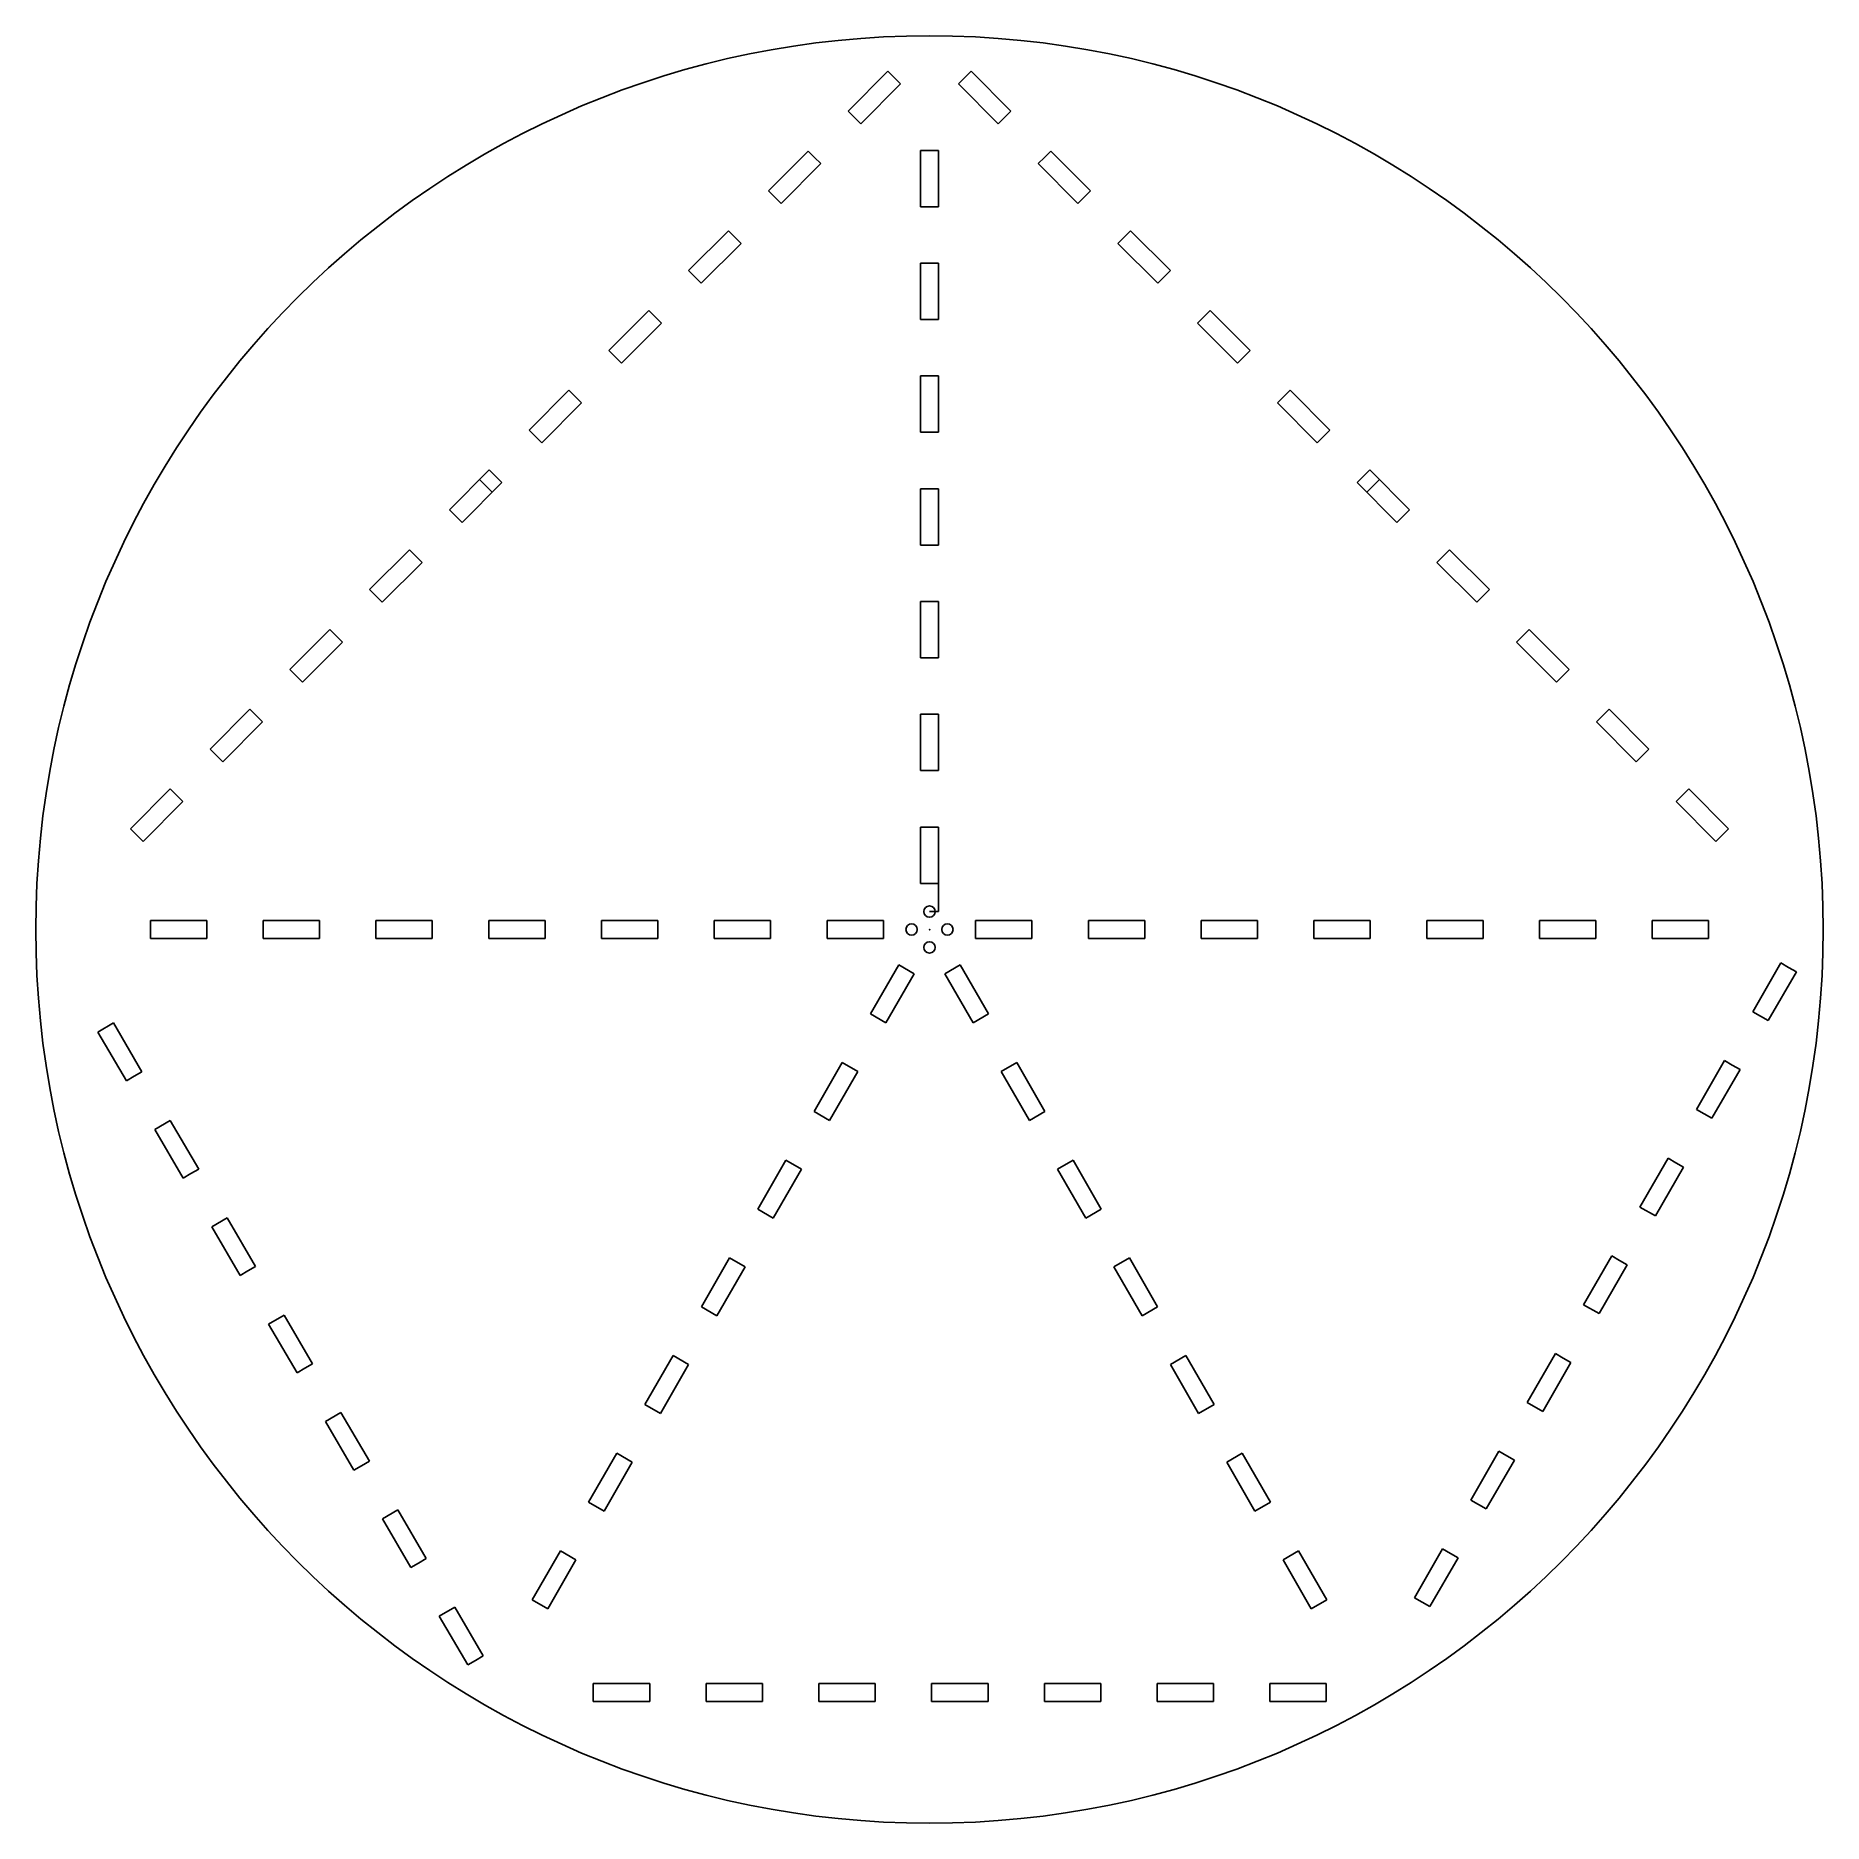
# Model space of a CAD drawing. Header units: millimetres. Extents: x -317 to 317, y -317 to 317.
import ezdxf

# ---------------------------------------------------------------- set-up
doc = ezdxf.new("R2010")
doc.units = ezdxf.units.MM
doc.header["$PDSIZE"] = -1

msp = doc.modelspace()

# ---------------------------------------------------------------- linework, layer by layer
at = {"color": 1, "linetype": 'Continuous'}
for p, q in [((-28.88, 290.26), (-14.74, 304.4)), ((-14.74, 304.4), (-12.49, 302.16)), ((14.74, 304.4), (12.49, 302.16)), ((28.88, 290.26), (14.74, 304.4)), ((-10.25, 299.91), (-24.39, 285.77)), ((-12.49, 302.16), (-10.25, 299.91)), ((12.49, 302.16), (10.25, 299.91)), ((10.25, 299.91), (24.39, 285.77)), ((-24.39, 285.77), (-28.88, 290.26)), ((24.39, 285.77), (28.88, 290.26)), ((-57.16, 261.98), (-43.02, 276.12)), ((-43.02, 276.12), (-40.78, 273.87)), ((-40.78, 273.87), (-38.53, 271.63)), ((-3.18, 256.35), (-3.18, 276.35)), ((-3.18, 276.35), (3.17, 276.35)), ((3.17, 276.35), (3.17, 256.35)), ((40.78, 273.87), (38.53, 271.63)), ((43.02, 276.12), (40.78, 273.87)), ((57.16, 261.98), (43.02, 276.12)), ((-38.53, 271.63), (-52.67, 257.49)), ((38.53, 271.63), (52.67, 257.49)), ((-52.67, 257.49), (-57.16, 261.98)), ((52.67, 257.49), (57.16, 261.98)), ((3.17, 256.35), (-3.18, 256.35)), ((-85.45, 233.69), (-71.3, 247.83)), ((-71.3, 247.83), (-69.06, 245.59)), ((71.3, 247.83), (69.06, 245.59)), ((85.45, 233.69), (71.3, 247.83)), ((-66.81, 243.34), (-80.96, 229.2)), ((-69.06, 245.59), (-66.81, 243.34)), ((69.06, 245.59), (66.81, 243.34)), ((66.81, 243.34), (80.96, 229.2)), ((-3.18, 216.35), (-3.18, 236.35)), ((-3.18, 236.35), (3.17, 236.35)), ((3.17, 236.35), (3.17, 216.35)), ((-80.96, 229.2), (-85.45, 233.69)), ((80.96, 229.2), (85.45, 233.69)), ((-113.73, 205.41), (-99.59, 219.55)), ((-99.59, 219.55), (-97.34, 217.31)), ((-97.34, 217.31), (-95.1, 215.06)), ((3.17, 216.35), (-3.18, 216.35)), ((97.34, 217.31), (95.1, 215.06)), ((99.59, 219.55), (97.34, 217.31)), ((113.73, 205.41), (99.59, 219.55)), ((-95.1, 215.06), (-109.24, 200.92)), ((95.1, 215.06), (109.24, 200.92)), ((-109.24, 200.92), (-113.73, 205.41)), ((109.24, 200.92), (113.73, 205.41)), ((-142.02, 177.12), (-127.87, 191.27)), ((-127.87, 191.27), (-125.63, 189.02)), ((-3.18, 176.35), (-3.18, 196.35)), ((-3.18, 196.35), (3.17, 196.35)), ((3.17, 196.35), (3.17, 176.35)), ((127.87, 191.27), (125.63, 189.02)), ((142.02, 177.12), (127.87, 191.27)), ((-123.38, 186.78), (-137.53, 172.63)), ((-125.63, 189.02), (-123.38, 186.78)), ((125.63, 189.02), (123.38, 186.78)), ((123.38, 186.78), (137.53, 172.63)), ((-137.53, 172.63), (-142.02, 177.12)), ((3.17, 176.35), (-3.18, 176.35)), ((137.53, 172.63), (142.02, 177.12)), ((-170.3, 148.84), (-156.16, 162.98)), ((-155.08, 155.08), (-159.57, 159.57)), ((-156.16, 162.98), (-153.91, 160.74)), ((-153.91, 160.74), (-151.67, 158.49)), ((153.91, 160.74), (151.67, 158.49)), ((156.16, 162.98), (153.91, 160.74)), ((155.08, 155.08), (159.57, 159.57)), ((170.3, 148.84), (156.16, 162.98)), ((-151.67, 158.49), (-165.81, 144.35)), ((-3.18, 136.35), (-3.18, 156.35)), ((-3.18, 156.35), (3.17, 156.35)), ((3.17, 156.35), (3.17, 136.35)), ((151.67, 158.49), (165.81, 144.35)), ((-165.81, 144.35), (-170.3, 148.84)), ((165.81, 144.35), (170.3, 148.84)), ((-198.58, 120.56), (-184.44, 134.7)), ((-184.44, 134.7), (-182.2, 132.45)), ((3.17, 136.35), (-3.18, 136.35)), ((184.44, 134.7), (182.2, 132.45)), ((198.58, 120.56), (184.44, 134.7)), ((-179.95, 130.21), (-194.09, 116.07)), ((-182.2, 132.45), (-179.95, 130.21)), ((182.2, 132.45), (179.95, 130.21)), ((179.95, 130.21), (194.09, 116.07)), ((-194.09, 116.07), (-198.58, 120.56)), ((194.09, 116.07), (198.58, 120.56)), ((-3.18, 96.35), (-3.18, 116.35)), ((-3.18, 116.35), (3.17, 116.35)), ((3.17, 116.35), (3.17, 96.35)), ((-226.87, 92.27), (-212.73, 106.41)), ((-208.24, 101.92), (-222.38, 87.78)), ((-212.73, 106.41), (-210.48, 104.17)), ((-210.48, 104.17), (-208.24, 101.92)), ((210.48, 104.17), (208.24, 101.92)), ((208.24, 101.92), (222.38, 87.78)), ((212.73, 106.41), (210.48, 104.17)), ((226.87, 92.27), (212.73, 106.41)), ((3.17, 96.35), (-3.18, 96.35)), ((-222.38, 87.78), (-226.87, 92.27)), ((222.38, 87.78), (226.87, 92.27)), ((-255.15, 63.99), (-241.01, 78.13)), ((-241.01, 78.13), (-238.77, 75.88)), ((-3.18, 56.35), (-3.18, 76.35)), ((-3.18, 76.35), (3.17, 76.35)), ((3.17, 76.35), (3.17, 56.35)), ((241.01, 78.13), (238.77, 75.88)), ((255.15, 63.99), (241.01, 78.13)), ((-236.52, 73.64), (-250.66, 59.5)), ((-238.77, 75.88), (-236.52, 73.64)), ((238.77, 75.88), (236.52, 73.64)), ((236.52, 73.64), (250.66, 59.5)), ((-250.66, 59.5), (-255.15, 63.99)), ((250.66, 59.5), (255.15, 63.99)), ((3.17, 56.35), (-3.18, 56.35)), ((-283.44, 35.7), (-269.29, 49.84)), ((-264.8, 45.35), (-278.95, 31.21)), ((-269.29, 49.84), (-267.05, 47.6)), ((-267.05, 47.6), (-264.8, 45.35)), ((267.05, 47.6), (264.8, 45.35)), ((264.8, 45.35), (278.95, 31.21)), ((269.29, 49.84), (267.05, 47.6)), ((283.44, 35.7), (269.29, 49.84)), ((-278.95, 31.21), (-283.44, 35.7)), ((-3.18, 16.35), (-3.18, 36.35)), ((-3.18, 36.35), (3.17, 36.35)), ((3.17, 36.35), (3.17, 16.35)), ((278.95, 31.21), (283.44, 35.7)), ((3.17, 16.35), (-3.18, 16.35)), ((3.17, 6.35), (3.17, 16.35)), ((0, 6.35), (3.17, 6.35)), ((-276.35, -3.18), (-276.35, 3.17)), ((-276.35, 3.17), (-256.35, 3.17)), ((-256.35, 3.17), (-256.35, -3.18)), ((-236.35, -3.18), (-236.35, 3.17)), ((-236.35, 3.17), (-216.35, 3.17)), ((-216.35, 3.17), (-216.35, -3.18)), ((-196.35, -3.18), (-196.35, 3.17)), ((-196.35, 3.17), (-176.35, 3.17)), ((-176.35, 3.17), (-176.35, -3.18)), ((-156.35, -3.18), (-156.35, 3.17)), ((-156.35, 3.17), (-136.35, 3.17)), ((-136.35, 3.17), (-136.35, -3.18)), ((-116.35, -3.18), (-116.35, 3.17)), ((-116.35, 3.17), (-96.35, 3.17)), ((-96.35, 3.17), (-96.35, -3.18)), ((-76.35, -3.18), (-76.35, 3.17)), ((-76.35, 3.17), (-56.35, 3.17)), ((-56.35, 3.17), (-56.35, -3.18)), ((-36.35, -3.18), (-36.35, 3.17)), ((-36.35, 3.17), (-16.35, 3.17)), ((-16.35, 3.17), (-16.35, -3.18)), ((16.35, -3.18), (16.35, 3.17)), ((16.35, 3.17), (36.35, 3.17)), ((16.35, -3.18), (16.35, 3.17)), ((16.35, 3.17), (36.35, 3.17)), ((36.35, 3.17), (36.35, -3.18)), ((36.35, 3.17), (36.35, -3.18)), ((56.35, -3.18), (56.35, 3.17)), ((56.35, 3.17), (76.35, 3.17)), ((56.35, -3.18), (56.35, 3.17)), ((56.35, 3.17), (76.35, 3.17)), ((76.35, 3.17), (76.35, -3.18)), ((76.35, 3.17), (76.35, -3.18)), ((96.35, -3.18), (96.35, 3.17)), ((96.35, 3.17), (116.35, 3.17)), ((96.35, -3.18), (96.35, 3.17)), ((96.35, 3.17), (116.35, 3.17)), ((116.35, 3.17), (116.35, -3.18)), ((116.35, 3.17), (116.35, -3.18)), ((136.35, -3.18), (136.35, 3.17)), ((136.35, 3.17), (156.35, 3.17)), ((136.35, -3.18), (136.35, 3.17)), ((136.35, 3.17), (156.35, 3.17)), ((156.35, 3.17), (156.35, -3.18)), ((156.35, 3.17), (156.35, -3.18)), ((176.35, -3.18), (176.35, 3.17)), ((176.35, 3.17), (196.35, 3.17)), ((176.35, -3.18), (176.35, 3.17)), ((176.35, 3.17), (196.35, 3.17)), ((196.35, 3.17), (196.35, -3.18)), ((196.35, 3.17), (196.35, -3.18)), ((216.35, -3.18), (216.35, 3.17)), ((216.35, 3.17), (236.35, 3.17)), ((216.35, -3.18), (216.35, 3.17)), ((216.35, 3.17), (236.35, 3.17)), ((236.35, 3.17), (236.35, -3.18)), ((236.35, 3.17), (236.35, -3.18)), ((256.35, -3.18), (256.35, 3.17)), ((256.35, 3.17), (276.35, 3.17)), ((256.35, -3.18), (256.35, 3.17)), ((256.35, 3.17), (276.35, 3.17)), ((276.35, 3.17), (276.35, -3.18)), ((276.35, 3.17), (276.35, -3.18)), ((-256.35, -3.18), (-276.35, -3.18)), ((-216.35, -3.18), (-236.35, -3.18)), ((-176.35, -3.18), (-196.35, -3.18)), ((-136.35, -3.18), (-156.35, -3.18)), ((-96.35, -3.18), (-116.35, -3.18)), ((-56.35, -3.18), (-76.35, -3.18)), ((-16.35, -3.18), (-36.35, -3.18)), ((36.35, -3.18), (16.35, -3.18)), ((36.35, -3.18), (16.35, -3.18)), ((76.35, -3.18), (56.35, -3.18)), ((76.35, -3.18), (56.35, -3.18)), ((116.35, -3.18), (96.35, -3.18)), ((116.35, -3.18), (96.35, -3.18)), ((156.35, -3.18), (136.35, -3.18)), ((156.35, -3.18), (136.35, -3.18)), ((196.35, -3.18), (176.35, -3.18)), ((196.35, -3.18), (176.35, -3.18)), ((236.35, -3.18), (216.35, -3.18)), ((236.35, -3.18), (216.35, -3.18)), ((276.35, -3.18), (256.35, -3.18)), ((276.35, -3.18), (256.35, -3.18)), ((-20.92, -29.89), (-10.92, -12.57)), ((-10.92, -12.57), (-5.43, -15.75)), ((5.43, -15.75), (10.92, -12.57)), ((10.92, -12.57), (20.92, -29.89)), ((291.99, -29.16), (301.98, -11.84)), ((301.98, -11.84), (304.73, -13.42)), ((-5.43, -15.75), (-15.43, -33.07)), ((15.43, -33.07), (5.43, -15.75)), ((307.48, -15.01), (297.48, -32.33)), ((304.73, -13.42), (307.48, -15.01)), ((-15.43, -33.07), (-20.92, -29.89)), ((20.92, -29.89), (15.43, -33.07)), ((297.48, -32.33), (291.99, -29.16)), ((-289.48, -33.16), (-294.96, -36.37)), ((-294.96, -36.37), (-284.87, -53.64)), ((-279.39, -50.43), (-289.48, -33.16)), ((-282.13, -52.03), (-279.39, -50.43)), ((-40.92, -64.53), (-30.92, -47.21)), ((-25.43, -50.39), (-35.43, -67.71)), ((-30.92, -47.21), (-25.43, -50.39)), ((25.43, -50.39), (30.92, -47.21)), ((35.43, -67.71), (25.43, -50.39)), ((30.92, -47.21), (40.92, -64.53)), ((271.99, -63.8), (281.99, -46.48)), ((287.49, -49.65), (277.49, -66.97)), ((284.74, -48.06), (281.99, -46.48)), ((284.74, -48.06), (287.49, -49.65)), ((-284.87, -53.64), (-282.13, -52.03)), ((-269.3, -67.7), (-274.78, -70.9)), ((-259.21, -84.97), (-269.3, -67.7)), ((-35.43, -67.71), (-40.92, -64.53)), ((40.92, -64.53), (35.43, -67.71)), ((277.49, -66.97), (271.99, -63.8)), ((-274.78, -70.9), (-264.69, -88.17)), ((-60.92, -99.17), (-50.92, -81.85)), ((-50.92, -81.85), (-45.43, -85.03)), ((45.43, -85.03), (50.92, -81.85)), ((50.92, -81.85), (60.92, -99.17)), ((251.99, -98.44), (261.99, -81.12)), ((264.74, -82.71), (261.99, -81.12)), ((-264.69, -88.17), (-261.95, -86.57)), ((-261.95, -86.57), (-259.21, -84.97)), ((-45.43, -85.03), (-55.43, -102.35)), ((55.43, -102.35), (45.43, -85.03)), ((267.49, -84.29), (257.49, -101.61)), ((264.74, -82.71), (267.49, -84.29)), ((-55.43, -102.35), (-60.92, -99.17)), ((60.92, -99.17), (55.43, -102.35)), ((257.49, -101.61), (251.99, -98.44)), ((-249.12, -102.24), (-254.6, -105.44)), ((-254.6, -105.44), (-244.51, -122.71)), ((-239.03, -119.5), (-249.12, -102.24)), ((-241.77, -121.11), (-239.03, -119.5)), ((-80.92, -133.82), (-70.92, -116.5)), ((-65.43, -119.67), (-75.43, -136.99)), ((-70.92, -116.5), (-65.43, -119.67)), ((65.43, -119.67), (70.92, -116.5)), ((75.43, -136.99), (65.43, -119.67)), ((70.92, -116.5), (80.92, -133.82)), ((231.99, -133.08), (241.99, -115.76)), ((247.49, -118.93), (237.49, -136.25)), ((244.74, -117.35), (241.99, -115.76)), ((244.74, -117.35), (247.49, -118.93)), ((-244.51, -122.71), (-241.77, -121.11)), ((237.49, -136.25), (231.99, -133.08)), ((-228.94, -136.77), (-234.42, -139.98)), ((-218.85, -154.04), (-228.94, -136.77)), ((-75.43, -136.99), (-80.92, -133.82)), ((80.92, -133.82), (75.43, -136.99)), ((-234.42, -139.98), (-224.33, -157.24)), ((-100.92, -168.46), (-90.92, -151.14)), ((-90.92, -151.14), (-85.43, -154.31)), ((85.43, -154.31), (90.92, -151.14)), ((90.92, -151.14), (100.92, -168.46)), ((211.99, -167.72), (221.99, -150.4)), ((224.74, -151.99), (221.99, -150.4)), ((224.74, -151.99), (227.49, -153.58)), ((-224.33, -157.24), (-221.59, -155.64)), ((-221.59, -155.64), (-218.85, -154.04)), ((-85.43, -154.31), (-95.43, -171.63)), ((95.43, -171.63), (85.43, -154.31)), ((227.49, -153.58), (217.49, -170.9)), ((-95.43, -171.63), (-100.92, -168.46)), ((100.92, -168.46), (95.43, -171.63)), ((217.49, -170.9), (211.99, -167.72)), ((-208.75, -171.31), (-214.24, -174.51)), ((-214.24, -174.51), (-204.15, -191.78)), ((-198.66, -188.58), (-208.75, -171.31)), ((-204.15, -191.78), (-201.41, -190.18)), ((-201.41, -190.18), (-198.66, -188.58)), ((-120.92, -203.1), (-110.92, -185.78)), ((-105.43, -188.95), (-115.43, -206.27)), ((-110.92, -185.78), (-105.43, -188.95)), ((105.43, -188.95), (110.92, -185.78)), ((115.43, -206.27), (105.43, -188.95)), ((110.92, -185.78), (120.92, -203.1)), ((191.99, -202.36), (201.99, -185.04)), ((207.49, -188.22), (197.49, -205.54)), ((204.74, -186.63), (201.99, -185.04)), ((204.74, -186.63), (207.49, -188.22)), ((197.49, -205.54), (191.99, -202.36)), ((-188.57, -205.84), (-194.06, -209.05)), ((-194.06, -209.05), (-183.97, -226.32)), ((-178.48, -223.11), (-188.57, -205.84)), ((-115.43, -206.27), (-120.92, -203.1)), ((120.92, -203.1), (115.43, -206.27)), ((-140.92, -237.74), (-130.92, -220.42)), ((-130.92, -220.42), (-125.43, -223.59)), ((125.43, -223.59), (130.92, -220.42)), ((130.92, -220.42), (140.92, -237.74)), ((171.99, -237), (181.99, -219.68)), ((184.74, -221.27), (181.99, -219.68)), ((184.74, -221.27), (187.49, -222.86)), ((-183.97, -226.32), (-181.23, -224.71)), ((-181.23, -224.71), (-178.48, -223.11)), ((-125.43, -223.59), (-135.43, -240.91)), ((135.43, -240.91), (125.43, -223.59)), ((187.49, -222.86), (177.49, -240.18)), ((-168.39, -240.38), (-173.88, -243.58)), ((-158.3, -257.65), (-168.39, -240.38)), ((-135.43, -240.91), (-140.92, -237.74)), ((140.92, -237.74), (135.43, -240.91)), ((177.49, -240.18), (171.99, -237)), ((-173.88, -243.58), (-163.79, -260.85)), ((-163.79, -260.85), (-161.05, -259.25)), ((-161.05, -259.25), (-158.3, -257.65)), ((-119.25, -267.48), (-99.25, -267.46)), ((-119.25, -273.83), (-119.25, -267.48)), ((-99.25, -267.46), (-99.25, -273.81)), ((-79.25, -267.48), (-59.25, -267.46)), ((-79.25, -273.83), (-79.25, -267.48)), ((-59.25, -267.46), (-59.25, -273.81)), ((-39.25, -267.48), (-19.25, -267.46)), ((-39.25, -273.83), (-39.25, -267.48)), ((-19.25, -267.46), (-19.25, -273.81)), ((0.75, -267.48), (20.75, -267.46)), ((0.75, -273.83), (0.75, -267.48)), ((20.75, -267.46), (20.75, -273.81)), ((40.75, -267.48), (60.75, -267.46)), ((40.75, -273.83), (40.75, -267.48)), ((60.75, -267.46), (60.75, -273.81)), ((80.75, -267.48), (100.75, -267.46)), ((80.75, -273.83), (80.75, -267.48)), ((100.75, -267.46), (100.75, -273.81)), ((120.75, -267.48), (140.75, -267.46)), ((120.75, -273.83), (120.75, -267.48)), ((140.75, -267.46), (140.75, -273.81)), ((-99.25, -273.81), (-119.25, -273.83)), ((-59.25, -273.81), (-79.25, -273.83)), ((-19.25, -273.81), (-39.25, -273.83)), ((20.75, -273.81), (0.75, -273.83)), ((60.75, -273.81), (40.75, -273.83)), ((100.75, -273.81), (80.75, -273.83)), ((140.75, -273.81), (120.75, -273.83))]:
    msp.add_line(p, q, dxfattribs=at)
for centre, radius in [((0, 0), 317), ((0, 6.35), 2), ((-6.35, 0), 2), ((6.35, 0), 2), ((0, -6.35), 2)]:
    msp.add_circle(centre, radius, dxfattribs=at)
msp.add_point((0, 0), dxfattribs=at)
msp.add_point((0, 0), dxfattribs=at)
msp.add_point((0, 0), dxfattribs=at)

doc.saveas('drawing.dxf')
